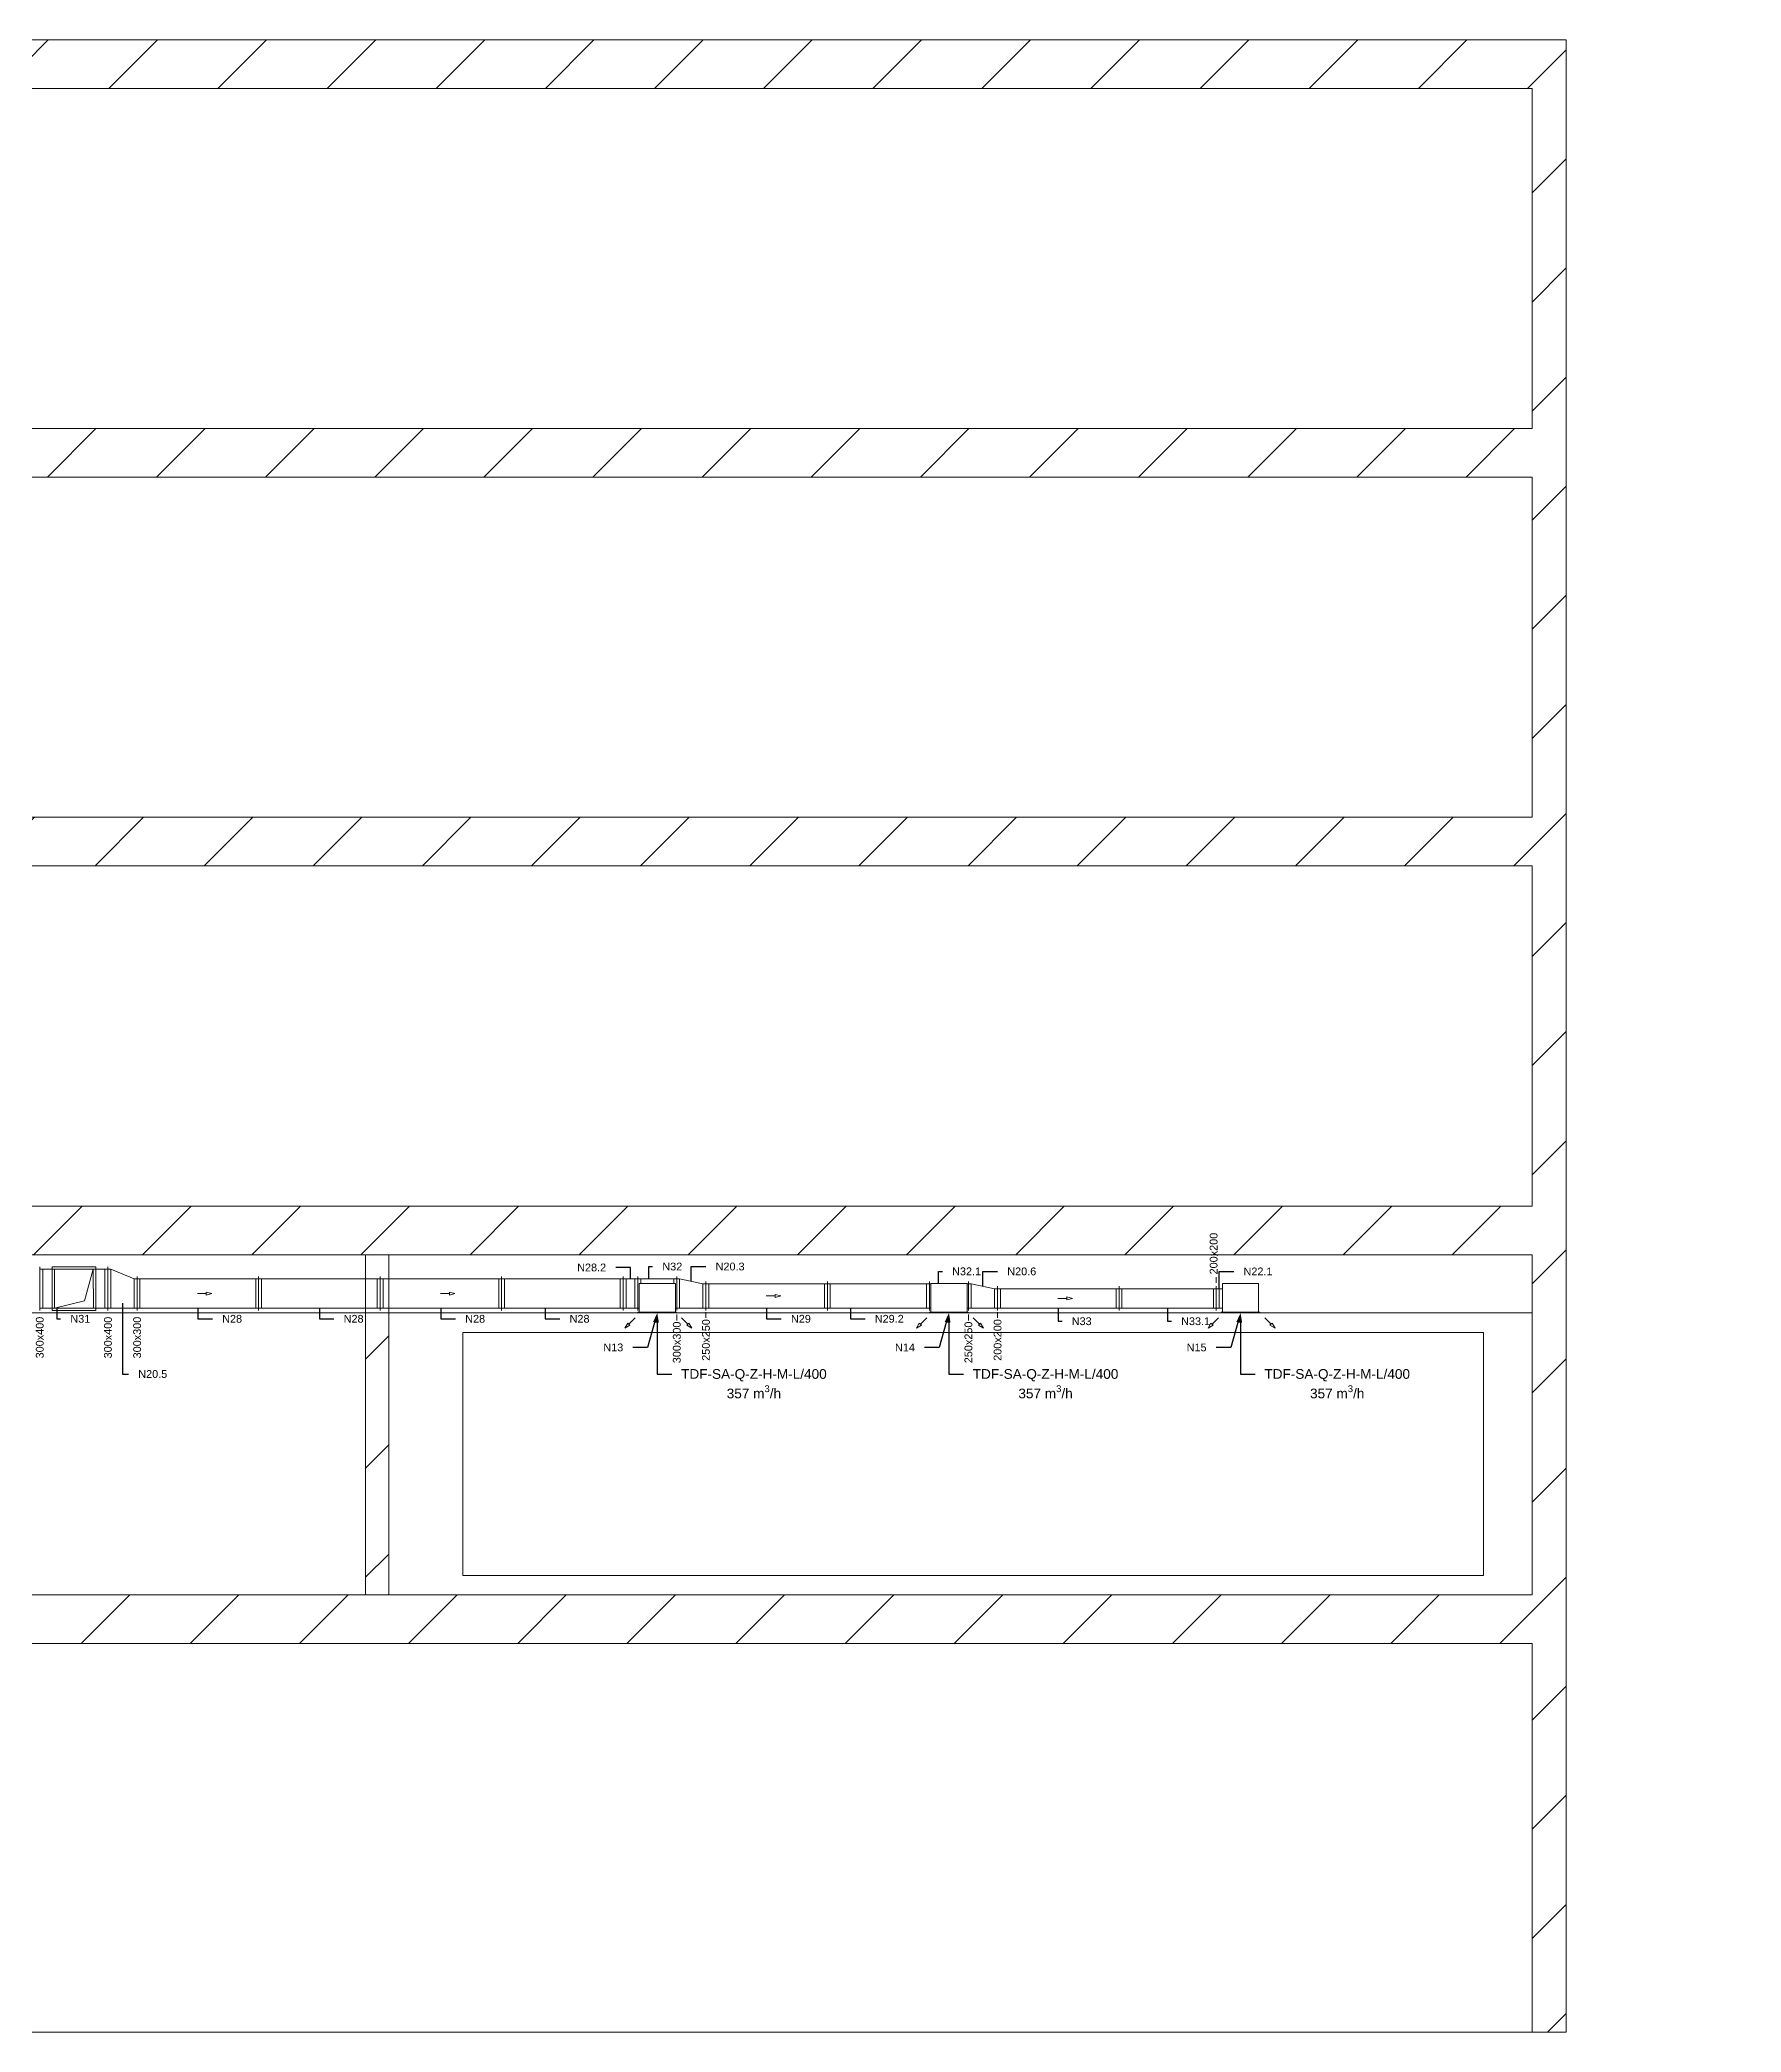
# Model space of a CAD drawing. Header units: millimetres. Extents: x 59762 to 60194, y -87842 to -87548.
# Drawn here: x 60176.65 to 60194.15, y -87785.77 to -87765.27 of the extents above; entities that cross this region are included whole.
import ezdxf
from ezdxf import colors
from ezdxf.entities.mleader import LeaderData, LeaderLine
from ezdxf.math import Vec2, Vec3

# ---------------------------------------------------------------- set-up
doc = ezdxf.new("R2010")
doc.units = ezdxf.units.MM
doc.linetypes.add('ACAD_ISO02W100', pattern=[15, 12, -3])
doc.linetypes.add('JIS_02_1.2', pattern=[2.5, 1.25, -1.25])
for name, color, linetype, lineweight in [('kanały', 7, 'Continuous', 20), ('nawi. strzałki', 150, 'Continuous', 20), ('Nawiew opis', 150, 'Continuous', 20), ('wymiary', 7, 'Continuous', 13)]:
    doc.layers.add(name, color=color, linetype=linetype, lineweight=lineweight)
doc.layers.add('osie', color=7, linetype='JIS_02_1.2', lineweight=5, transparency=0.7)
doc.layers.add('podkład', color=7, linetype='Continuous', lineweight=13, transparency=0.7)
doc.styles.add('styl1', font='arial.ttf', dxfattribs={"height": 0.08})
pattern_1 = [(45, (57154.0613, -93789.5931), (-0.56126601, 0.56126601), [])]

# ---------------------------------------------------------------- blocks, each defined once
blk = doc.blocks.new('_None')

msp = doc.modelspace()

# ---------------------------------------------------------------- hatches: boundary and pattern name
at = {"layer": 'podkład'}
h = msp.add_hatch(dxfattribs=at)
h.set_pattern_fill('ANSI31', color=256, scale=0.25)
h.set_pattern_definition(pattern_1)
h.paths.add_polyline_path([(60192.346013, -87765.270763), (60161.646013, -87765.270763), (60161.646013, -87785.770763), (60161.996013, -87785.770763), (60161.996013, -87781.770763), (60191.996013, -87781.770763), (60191.996013, -87785.770763), (60192.346013, -87785.770763)])
h.paths.add_polyline_path([(60161.996013, -87769.770763), (60191.996013, -87769.770763), (60191.996013, -87773.270763), (60161.996013, -87773.270763)], flags=16)
h.paths.add_polyline_path([(60161.996013, -87769.270763), (60161.996013, -87765.770763), (60191.996013, -87765.770763), (60191.996013, -87769.270763)], flags=16)
h.paths.add_polyline_path([(60161.996013, -87773.770763), (60191.996013, -87773.770763), (60191.996013, -87777.270763), (60161.996013, -87777.270763)], flags=16)
h.paths.add_polyline_path([(60161.996013, -87777.770763), (60191.996013, -87777.770763), (60191.996013, -87777.870763), (60191.996013, -87781.270763), (60161.996013, -87781.270763), (60161.996013, -87777.870763)], flags=16)
h.paths.add_polyline_path([(60162.496013, -87778.170763), (60172.996013, -87778.170763), (60172.996013, -87780.670763), (60162.496013, -87780.670763)], flags=0)
h.paths.add_polyline_path([(60180.996013, -87778.170763), (60191.496013, -87778.170763), (60191.496013, -87780.670763), (60180.996013, -87780.670763)], flags=0)
h.paths.add_polyline_path([(60180.236013, -87777.870763), (60179.996013, -87777.870763), (60179.996013, -87781.270763), (60180.236013, -87781.270763)], flags=0)
h.paths.add_polyline_path([(60173.996013, -87777.870763), (60173.756013, -87777.870763), (60173.756013, -87781.270763), (60173.996013, -87781.270763)], flags=0)
h = msp.add_hatch(dxfattribs=at)
h.set_pattern_fill('ANSI31', color=256, scale=0.25)
h.set_pattern_definition(pattern_1)
h.paths.add_polyline_path([(60173.996013, -87777.870763), (60173.756013, -87777.870763), (60173.756013, -87781.270763), (60173.996013, -87781.270763)])
h.paths.add_polyline_path([(60180.236013, -87777.870763), (60179.996013, -87777.870763), (60179.996013, -87781.270763), (60180.236013, -87781.270763)])

# ---------------------------------------------------------------- linework, layer by layer
at = {"layer": 'kanały', "ltscale": 20}
for p, q in [((60176.646013, -87777.895763), (60176.646013, -87777.920763)), ((60176.646013, -87777.895763), (60176.646013, -87777.920763)), ((60176.646013, -87778.320763), (60176.646013, -87777.920763)), ((60176.646013, -87778.320763), (60176.646013, -87777.920763)), ((60176.676013, -87778.320763), (60176.676013, -87777.920763)), ((60176.796013, -87777.920763), (60177.196013, -87777.920763)), ((60177.196013, -87777.920763), (60176.796013, -87777.920763)), ((60177.316013, -87777.920763), (60177.316013, -87778.320763)), ((60177.346013, -87777.895763), (60177.346013, -87777.920763)), ((60177.346013, -87777.895763), (60177.346013, -87777.920763)), ((60177.346013, -87778.320763), (60177.346013, -87777.920763)), ((60177.346013, -87778.320763), (60177.346013, -87777.920763)), ((60177.376013, -87777.920763), (60177.346013, -87777.920763)), ((60177.376013, -87777.920763), (60177.616013, -87778.020763)), ((60177.376013, -87778.320763), (60177.376013, -87777.920763)), ((60177.616013, -87778.320763), (60177.616013, -87778.020763)), ((60177.616013, -87778.020763), (60177.646013, -87778.020763)), ((60177.646013, -87777.995763), (60177.646013, -87778.020763)), ((60177.646013, -87778.020763), (60177.646013, -87777.995763)), ((60177.646013, -87778.320763), (60177.646013, -87778.020763)), ((60177.646013, -87778.020763), (60178.896013, -87778.020763)), ((60177.646013, -87778.020763), (60177.646013, -87778.320763)), ((60177.676013, -87778.020763), (60177.676013, -87778.320763)), ((60178.866013, -87778.020763), (60178.866013, -87778.320763)), ((60178.896013, -87778.020763), (60178.896013, -87777.995763)), ((60178.896013, -87778.020763), (60178.896013, -87777.995763)), ((60178.896013, -87778.020763), (60178.896013, -87778.320763)), ((60178.896013, -87778.020763), (60180.146013, -87778.020763)), ((60178.896013, -87778.020763), (60178.896013, -87778.320763)), ((60178.926013, -87778.020763), (60178.926013, -87778.320763)), ((60180.116013, -87778.020763), (60180.116013, -87778.320763)), ((60180.146013, -87778.020763), (60180.146013, -87777.995763)), ((60180.146013, -87778.020763), (60180.146013, -87777.995763)), ((60180.146013, -87778.020763), (60180.146013, -87778.320763)), ((60180.146013, -87778.020763), (60181.396013, -87778.020763)), ((60180.146013, -87778.020763), (60180.146013, -87778.320763)), ((60180.176013, -87778.020763), (60180.176013, -87778.320763)), ((60181.366013, -87778.020763), (60181.366013, -87778.320763)), ((60181.396013, -87778.020763), (60181.396013, -87777.995763)), ((60181.396013, -87778.020763), (60181.396013, -87777.995763)), ((60181.396013, -87778.020763), (60181.396013, -87778.320763)), ((60181.396013, -87778.020763), (60182.646013, -87778.020763)), ((60181.396013, -87778.020763), (60181.396013, -87778.320763)), ((60181.426013, -87778.020763), (60181.426013, -87778.320763)), ((60182.616013, -87778.020763), (60182.616013, -87778.320763)), ((60182.646013, -87778.020763), (60182.646013, -87777.995763)), ((60182.646013, -87778.020763), (60182.646013, -87778.320763)), ((60182.797013, -87778.020763), (60182.797013, -87777.995763)), ((60182.797013, -87778.020763), (60183.197013, -87778.020763)), ((60182.797013, -87778.020763), (60182.797013, -87778.320763)), ((60182.827013, -87778.020763), (60182.827013, -87778.067763)), ((60183.167013, -87778.020763), (60183.167013, -87778.067763)), ((60183.197013, -87778.020763), (60183.197013, -87777.995763)), ((60183.197013, -87778.020763), (60183.197013, -87778.320763)), ((60183.497013, -87778.070763), (60183.497013, -87778.045763)), ((60183.497013, -87778.070763), (60184.747013, -87778.070763)), ((60183.497013, -87778.070763), (60183.497013, -87778.320763)), ((60183.527013, -87778.070763), (60183.527013, -87778.320763)), ((60184.717013, -87778.070763), (60184.717013, -87778.320763)), ((60184.747013, -87778.070763), (60184.747013, -87778.045763)), ((60184.747013, -87778.070763), (60184.747013, -87778.045763)), ((60184.747013, -87778.070763), (60184.747013, -87778.320763)), ((60184.747013, -87778.070763), (60185.797013, -87778.070763)), ((60184.747013, -87778.070763), (60184.747013, -87778.320763)), ((60184.777013, -87778.070763), (60184.777013, -87778.320763)), ((60185.767013, -87778.070763), (60185.767013, -87778.320763)), ((60185.797013, -87778.070763), (60185.797013, -87778.045763)), ((60185.797013, -87778.070763), (60185.797013, -87778.045763)), ((60185.797013, -87778.070763), (60185.797013, -87778.320763)), ((60185.797013, -87778.070763), (60185.797013, -87778.320763)), ((60186.197013, -87778.070763), (60186.197013, -87778.045763)), ((60186.197013, -87778.070763), (60186.197013, -87778.320763)), ((60176.646013, -87778.320763), (60176.646013, -87778.345763)), ((60176.646013, -87778.320763), (60176.646013, -87778.345763)), ((60176.796013, -87778.320763), (60177.197513, -87778.320763)), ((60177.346013, -87778.320763), (60177.346013, -87778.345763)), ((60177.346013, -87778.320763), (60177.346013, -87778.345763)), ((60177.376013, -87778.320763), (60177.346013, -87778.320763)), ((60177.376013, -87778.320763), (60177.616013, -87778.320763)), ((60177.616013, -87778.320763), (60177.646013, -87778.320763)), ((60177.646013, -87778.320763), (60177.646013, -87778.345763)), ((60177.646013, -87778.320763), (60178.896013, -87778.320763)), ((60177.646013, -87778.345763), (60177.646013, -87778.320763)), ((60178.896013, -87778.345763), (60178.896013, -87778.320763)), ((60178.896013, -87778.320763), (60180.146013, -87778.320763)), ((60178.896013, -87778.345763), (60178.896013, -87778.320763)), ((60180.146013, -87778.345763), (60180.146013, -87778.320763)), ((60180.146013, -87778.320763), (60181.396013, -87778.320763)), ((60180.146013, -87778.345763), (60180.146013, -87778.320763)), ((60181.396013, -87778.345763), (60181.396013, -87778.320763)), ((60181.396013, -87778.320763), (60182.646013, -87778.320763)), ((60181.396013, -87778.345763), (60181.396013, -87778.320763)), ((60182.646013, -87778.345763), (60182.646013, -87778.320763)), ((60182.797013, -87778.320763), (60182.811013, -87778.320763)), ((60182.797013, -87778.345763), (60182.797013, -87778.320763)), ((60183.183013, -87778.320763), (60183.197013, -87778.320763)), ((60183.197013, -87778.345763), (60183.197013, -87778.320763)), ((60183.497013, -87778.320763), (60184.747013, -87778.320763)), ((60183.497013, -87778.345763), (60183.497013, -87778.320763)), ((60184.747013, -87778.345763), (60184.747013, -87778.320763)), ((60184.747013, -87778.320763), (60185.797013, -87778.320763)), ((60184.747013, -87778.345763), (60184.747013, -87778.320763)), ((60185.797013, -87778.345763), (60185.797013, -87778.320763)), ((60185.797013, -87778.320763), (60185.811013, -87778.320763)), ((60185.797013, -87778.345763), (60185.797013, -87778.320763)), ((60186.183013, -87778.320763), (60186.197013, -87778.320763)), ((60186.197013, -87778.345763), (60186.197013, -87778.320763))]:
    msp.add_line(p, q, dxfattribs=at)
at = {"layer": 'kanały'}
for p, q in [((60176.676013, -87777.920763), (60176.646013, -87777.920763)), ((60176.676013, -87777.920763), (60177.316013, -87777.920763)), ((60176.771013, -87777.920763), (60176.771013, -87777.895763)), ((60176.771013, -87777.895763), (60177.221013, -87777.895763)), ((60177.105293, -87778.244958), (60177.196013, -87777.920763)), ((60177.221013, -87777.895763), (60177.221013, -87777.920763)), ((60177.316013, -87777.920763), (60177.346013, -87777.920763)), ((60182.811013, -87778.362763), (60182.811013, -87778.067763)), ((60182.811013, -87778.067763), (60183.183013, -87778.067763)), ((60183.183013, -87778.067763), (60183.183013, -87778.362763)), ((60185.797013, -87778.070763), (60185.811013, -87778.070763)), ((60185.811013, -87778.362763), (60185.811013, -87778.067763)), ((60185.811013, -87778.067763), (60186.183013, -87778.067763)), ((60186.183013, -87778.067763), (60186.183013, -87778.362763)), ((60186.197013, -87778.070763), (60186.183013, -87778.070763)), ((60188.777013, -87778.120763), (60188.811013, -87778.120763)), ((60188.811013, -87778.362763), (60188.811013, -87778.067763)), ((60188.811013, -87778.067763), (60189.183013, -87778.067763)), ((60189.183013, -87778.067763), (60189.183013, -87778.362763)), ((60176.676013, -87778.320763), (60176.646013, -87778.320763)), ((60176.676013, -87778.320763), (60177.316013, -87778.320763)), ((60176.771013, -87778.320763), (60176.771013, -87778.345763)), ((60176.796013, -87778.320763), (60177.105293, -87778.244958)), ((60176.796013, -87778.320763), (60177.197513, -87778.320763)), ((60177.221013, -87778.320763), (60177.221013, -87778.345763)), ((60177.316013, -87778.320763), (60177.346013, -87778.320763)), ((60188.777013, -87778.320763), (60188.811013, -87778.320763)), ((60177.221013, -87778.345763), (60176.771013, -87778.345763)), ((60183.196013, -87778.362763), (60182.798013, -87778.362763)), ((60182.798013, -87778.362763), (60182.798013, -87778.370763)), ((60182.798013, -87778.370763), (60183.196013, -87778.370763)), ((60183.183013, -87778.362763), (60182.811013, -87778.362763)), ((60183.196013, -87778.370763), (60183.196013, -87778.362763)), ((60186.196013, -87778.362763), (60185.798013, -87778.362763)), ((60185.798013, -87778.362763), (60185.798013, -87778.370763)), ((60185.798013, -87778.370763), (60186.196013, -87778.370763)), ((60186.183013, -87778.362763), (60185.811013, -87778.362763)), ((60186.196013, -87778.370763), (60186.196013, -87778.362763)), ((60189.196013, -87778.362763), (60188.798013, -87778.362763)), ((60188.798013, -87778.362763), (60188.798013, -87778.370763)), ((60188.798013, -87778.370763), (60189.196013, -87778.370763)), ((60189.183013, -87778.362763), (60188.811013, -87778.362763)), ((60189.196013, -87778.370763), (60189.196013, -87778.362763))]:
    msp.add_line(p, q, dxfattribs=at)
at = {"layer": 'kanały', "linetype": 'ACAD_ISO02W100', "ltscale": 0.09}
for p, q in [((60176.771013, -87777.920763), (60176.771013, -87778.320763)), ((60176.796013, -87777.920763), (60176.796013, -87778.320763)), ((60177.196013, -87777.920763), (60177.197513, -87778.320763)), ((60177.221013, -87777.920763), (60177.221013, -87778.320763))]:
    msp.add_line(p, q, dxfattribs=at)
at = {"layer": 'kanały', "color": 7, "ltscale": 20}
for p, q in [((60182.646013, -87778.020763), (60182.646013, -87777.995763)), ((60182.646013, -87778.020763), (60182.797013, -87778.020763)), ((60182.646013, -87778.020763), (60182.646013, -87778.320763)), ((60182.676013, -87778.020763), (60182.676013, -87778.320763)), ((60182.767013, -87778.020763), (60182.767013, -87778.320763)), ((60182.797013, -87778.020763), (60182.797013, -87777.995763)), ((60182.797013, -87778.020763), (60182.797013, -87778.320763)), ((60183.197013, -87777.995763), (60183.197013, -87778.020763)), ((60183.197013, -87778.320763), (60183.197013, -87778.020763)), ((60183.227013, -87778.020763), (60183.197013, -87778.020763)), ((60183.227013, -87778.320763), (60183.227013, -87778.020763)), ((60183.227013, -87778.020763), (60183.467013, -87778.070763)), ((60183.467013, -87778.070763), (60183.467013, -87778.320763)), ((60183.497013, -87778.070763), (60183.497013, -87778.045763)), ((60183.497013, -87778.070763), (60183.497013, -87778.320763)), ((60186.197013, -87778.045763), (60186.197013, -87778.070763)), ((60186.197013, -87778.320763), (60186.197013, -87778.070763)), ((60186.227013, -87778.070763), (60186.197013, -87778.070763)), ((60186.227013, -87778.320763), (60186.227013, -87778.070763)), ((60186.227013, -87778.070763), (60186.467013, -87778.120763)), ((60186.467013, -87778.120763), (60186.467013, -87778.320763)), ((60186.497013, -87778.120763), (60186.497013, -87778.095763)), ((60186.497013, -87778.120763), (60186.497013, -87778.095763)), ((60186.497013, -87778.120763), (60186.497013, -87778.320763)), ((60186.497013, -87778.120763), (60187.747013, -87778.120763)), ((60186.497013, -87778.120763), (60186.497013, -87778.320763)), ((60186.527013, -87778.120763), (60186.527013, -87778.320763)), ((60187.717013, -87778.120763), (60187.717013, -87778.320763)), ((60187.747013, -87778.120763), (60187.747013, -87778.095763)), ((60187.747013, -87778.120763), (60187.747013, -87778.095763)), ((60187.747013, -87778.120763), (60187.747013, -87778.320763)), ((60187.747013, -87778.120763), (60188.747013, -87778.120763)), ((60187.747013, -87778.120763), (60187.747013, -87778.320763)), ((60187.777013, -87778.120763), (60187.777013, -87778.320763)), ((60188.717013, -87778.120763), (60188.717013, -87778.320763)), ((60188.747013, -87778.120763), (60188.747013, -87778.095763)), ((60188.747013, -87778.120763), (60188.747013, -87778.095763)), ((60188.747013, -87778.120763), (60188.747013, -87778.320763)), ((60188.777013, -87778.120763), (60188.747013, -87778.120763)), ((60188.747013, -87778.120763), (60188.747013, -87778.320763)), ((60188.777013, -87778.320763), (60188.777013, -87778.120763)), ((60182.646013, -87778.320763), (60182.797013, -87778.320763)), ((60182.646013, -87778.345763), (60182.646013, -87778.320763)), ((60182.797013, -87778.345763), (60182.797013, -87778.320763)), ((60183.197013, -87778.320763), (60183.197013, -87778.345763)), ((60183.227013, -87778.320763), (60183.197013, -87778.320763)), ((60183.227013, -87778.320763), (60183.467013, -87778.320763)), ((60183.497013, -87778.345763), (60183.497013, -87778.320763)), ((60186.197013, -87778.320763), (60186.197013, -87778.345763)), ((60186.227013, -87778.320763), (60186.197013, -87778.320763)), ((60186.227013, -87778.320763), (60186.467013, -87778.320763)), ((60186.497013, -87778.345763), (60186.497013, -87778.320763)), ((60186.497013, -87778.320763), (60187.747013, -87778.320763)), ((60186.497013, -87778.345763), (60186.497013, -87778.320763)), ((60187.747013, -87778.345763), (60187.747013, -87778.320763)), ((60187.747013, -87778.320763), (60188.747013, -87778.320763)), ((60187.747013, -87778.345763), (60187.747013, -87778.320763)), ((60188.747013, -87778.345763), (60188.747013, -87778.320763)), ((60188.747013, -87778.320763), (60188.777013, -87778.320763)), ((60188.747013, -87778.345763), (60188.747013, -87778.320763))]:
    msp.add_line(p, q, dxfattribs=at)
at = {"layer": 'kanały', "color": 7}
for p, q in [((60183.467013, -87778.070763), (60183.497013, -87778.070763)), ((60186.467013, -87778.120763), (60186.497013, -87778.120763)), ((60183.467013, -87778.320763), (60183.497013, -87778.320763)), ((60186.467013, -87778.320763), (60186.497013, -87778.320763))]:
    msp.add_line(p, q, dxfattribs=at)
at = {"layer": 'nawi. strzałki', "color": 7, "ltscale": 20}
for p, q in [((60178.266013, -87778.170763), (60178.358057, -87778.170763)), ((60178.416013, -87778.170763), (60178.358057, -87778.155234)), ((60178.358057, -87778.155234), (60178.358057, -87778.186292)), ((60178.416013, -87778.170763), (60178.358057, -87778.186292)), ((60180.766013, -87778.170763), (60180.858057, -87778.170763)), ((60180.916013, -87778.170763), (60180.858057, -87778.155234)), ((60180.858057, -87778.155234), (60180.858057, -87778.186292)), ((60180.916013, -87778.170763), (60180.858057, -87778.186292)), ((60184.117013, -87778.195763), (60184.209057, -87778.195763)), ((60184.267013, -87778.195763), (60184.209057, -87778.180234)), ((60184.209057, -87778.180234), (60184.209057, -87778.211292)), ((60184.267013, -87778.195763), (60184.209057, -87778.211292)), ((60187.117013, -87778.220763), (60187.209057, -87778.220763)), ((60187.267013, -87778.220763), (60187.209057, -87778.205234)), ((60187.209057, -87778.205234), (60187.209057, -87778.236292)), ((60187.267013, -87778.220763), (60187.209057, -87778.236292)), ((60182.662449, -87778.526327), (60182.692449, -87778.474365)), ((60182.662449, -87778.526327), (60182.714411, -87778.496327)), ((60182.714411, -87778.496327), (60182.692449, -87778.474365)), ((60182.768515, -87778.420261), (60182.70343, -87778.485346)), ((60183.24551, -87778.420261), (60183.310596, -87778.485346)), ((60183.321576, -87778.474365), (60183.299615, -87778.496327)), ((60183.351576, -87778.526327), (60183.299615, -87778.496327)), ((60183.351576, -87778.526327), (60183.321576, -87778.474365)), ((60185.662449, -87778.526327), (60185.692449, -87778.474365)), ((60185.662449, -87778.526327), (60185.714411, -87778.496327)), ((60185.714411, -87778.496327), (60185.692449, -87778.474365)), ((60185.768515, -87778.420261), (60185.70343, -87778.485346)), ((60186.24551, -87778.420261), (60186.310596, -87778.485346)), ((60186.321576, -87778.474365), (60186.299615, -87778.496327)), ((60186.351576, -87778.526327), (60186.299615, -87778.496327)), ((60186.351576, -87778.526327), (60186.321576, -87778.474365)), ((60188.662449, -87778.526327), (60188.692449, -87778.474365)), ((60188.662449, -87778.526327), (60188.714411, -87778.496327)), ((60188.714411, -87778.496327), (60188.692449, -87778.474365)), ((60188.768515, -87778.420261), (60188.70343, -87778.485346)), ((60189.24551, -87778.420261), (60189.310596, -87778.485346)), ((60189.321576, -87778.474365), (60189.299615, -87778.496327)), ((60189.351576, -87778.526327), (60189.299615, -87778.496327)), ((60189.351576, -87778.526327), (60189.321576, -87778.474365))]:
    msp.add_line(p, q, dxfattribs=at)
at = {"layer": 'osie', "ltscale": 20}
for p, q in [((60159.146013, -87765.770763), (60194.146013, -87765.770763)), ((60159.146013, -87785.770763), (60194.146013, -87785.770763))]:
    msp.add_line(p, q, dxfattribs=at)
at = {"layer": 'podkład'}
for p, q in [((60161.646013, -87765.270763), (60192.346013, -87765.270763)), ((60192.346013, -87765.270763), (60192.346013, -87785.770763)), ((60161.996013, -87765.770763), (60191.996013, -87765.770763)), ((60191.996013, -87765.770763), (60191.996013, -87769.270763)), ((60161.996013, -87769.270763), (60191.996013, -87769.270763)), ((60161.996013, -87769.770763), (60191.996013, -87769.770763)), ((60191.996013, -87769.770763), (60191.996013, -87773.270763)), ((60161.996013, -87773.270763), (60191.996013, -87773.270763)), ((60161.996013, -87773.770763), (60191.996013, -87773.770763)), ((60191.996013, -87773.770763), (60191.996013, -87777.270763)), ((60161.996013, -87777.270763), (60191.996013, -87777.270763)), ((60161.996013, -87777.270763), (60191.996013, -87777.270763)), ((60161.996013, -87777.770763), (60191.996013, -87777.770763)), ((60179.996013, -87777.870763), (60179.996013, -87777.770763)), ((60179.996013, -87781.270763), (60179.996013, -87777.870763)), ((60180.236013, -87777.870763), (60180.236013, -87777.770763)), ((60180.236013, -87781.270763), (60180.236013, -87777.870763)), ((60191.996013, -87777.870763), (60191.996013, -87777.770763)), ((60191.996013, -87781.270763), (60191.996013, -87777.870763)), ((60183.227013, -87778.320763), (60183.529841, -87778.320763)), ((60161.996013, -87778.370763), (60191.996013, -87778.370763)), ((60161.996013, -87781.270763), (60191.996013, -87781.270763)), ((60161.996013, -87781.770763), (60191.996013, -87781.770763)), ((60191.996013, -87781.770763), (60191.996013, -87785.770763)), ((60161.646013, -87785.770763), (60192.346013, -87785.770763))]:
    msp.add_line(p, q, dxfattribs=at)
msp.add_lwpolyline([(60191.496013, -87778.570763), (60180.996013, -87778.570763), (60180.996013, -87781.070763), (60191.496013, -87781.070763)], close=True, dxfattribs=at)
at = {"layer": 'wymiary', "color": 7}
for p, q in [((60188.747013, -87778.061734), (60188.747013, -87778.001379)), ((60183.197013, -87778.446791), (60183.197013, -87778.386435)), ((60183.497013, -87778.421791), (60183.497013, -87778.361435)), ((60186.197013, -87778.446791), (60186.197013, -87778.386435)), ((60186.497013, -87778.421791), (60186.497013, -87778.361435))]:
    msp.add_line(p, q, dxfattribs=at)

# ---------------------------------------------------------------- texts
at = {"layer": 'wymiary', "color": 7, "ltscale": 20, "char_height": 0.08, "attachment_point": 1, "rotation": 90, "style": 'styl1'}
for s, insert in [('200x200', (60188.679713, -87777.97412)), ('300x300', (60183.1573, -87778.887992)), ('250x250', (60183.4573, -87778.862992)), ('250x250', (60186.1573, -87778.887992)), ('200x200', (60186.4573, -87778.862992))]:
    msp.add_mtext_dynamic_manual_height_columns(s, width=0.44264358, gutter_width=1, heights=[0], dxfattribs=dict(at, insert=insert))
at = {"layer": 'wymiary', "ltscale": 20, "char_height": 0.08, "rotation": 90, "style": 'styl1'}
for s, insert, attachment_point in [('300x400', (60176.685726, -87778.837992), 7), ('300x400', (60177.3063, -87778.837992), 1), ('300x300', (60177.6063, -87778.837992), 1)]:
    msp.add_mtext_dynamic_manual_height_columns(s, width=0.44264358, gutter_width=1, heights=[0], dxfattribs=dict(at, insert=insert, attachment_point=attachment_point))

# ---------------------------------------------------------------- leaders
at = {"layer": 'Nawiew opis', "color": 7, "ltscale": 20}
ml = msp.add_multileader_mtext('Standard', dxfattribs=at)
ml.set_content('\\A1;TDF-SA-Q-Z-H-M-L/400\\P357 m{\\H0.7x;\\S3^ ;}/h', color=7, style='styl1')
ml.set_leader_properties()
ml.build(insert=Vec2(0, 0))
ml.multileader.update_dxf_attribs({"dogleg_length": 0.3, "arrow_head_size": 0.1})
ctx = ml.context
ctx.base_point, ctx.char_height, ctx.arrow_head_size, ctx.landing_gap_size, ctx.plane_origin = Vec3(60183.147013, -87778.999152), 0.1, 0.1, 0.1, Vec3(60183.057013, -87778.132763)
ctx.text_align_type = 1
notes = []
notes.append((ctx, [(0, (1, 1, 0), (60182.997013, -87778.999152), (1, 0), 0.15, [(0, [(60182.997013, -87778.370763)], 0, [])])]))
ctx.mtext.insert, ctx.mtext.alignment, ctx.mtext.flow_direction = Vec3(60183.990976, -87778.948265), 2, 5
ml = msp.add_multileader_mtext('Standard', dxfattribs=at)
ml.set_content('\\A1;TDF-SA-Q-Z-H-M-L/400\\P357 m{\\H0.7x;\\S3^ ;}/h', color=7, style='styl1')
ml.set_leader_properties()
ml.build(insert=Vec2(0, 0))
ml.multileader.update_dxf_attribs({"dogleg_length": 0.3, "arrow_head_size": 0.1})
ctx = ml.context
ctx.base_point, ctx.char_height, ctx.arrow_head_size, ctx.landing_gap_size, ctx.plane_origin = Vec3(60186.147013, -87778.999152), 0.1, 0.1, 0.1, Vec3(60186.057013, -87778.132763)
ctx.text_align_type = 1
notes.append((ctx, [(0, (1, 1, 0), (60185.997013, -87778.999152), (1, 0), 0.15, [(0, [(60185.997013, -87778.370763)], 0, [])])]))
ctx.mtext.insert, ctx.mtext.alignment, ctx.mtext.flow_direction = Vec3(60186.990976, -87778.948265), 2, 5
ml = msp.add_multileader_mtext('Standard', dxfattribs=at)
ml.set_content('\\A1;TDF-SA-Q-Z-H-M-L/400\\P357 m{\\H0.7x;\\S3^ ;}/h', color=7, style='styl1')
ml.set_leader_properties()
ml.build(insert=Vec2(0, 0))
ml.multileader.update_dxf_attribs({"dogleg_length": 0.3, "arrow_head_size": 0.1})
ctx = ml.context
ctx.base_point, ctx.char_height, ctx.arrow_head_size, ctx.landing_gap_size, ctx.plane_origin = Vec3(60189.147013, -87778.999152), 0.1, 0.1, 0.1, Vec3(60189.057013, -87778.132763)
ctx.text_align_type = 1
notes.append((ctx, [(0, (1, 1, 0), (60188.997013, -87778.999152), (1, 0), 0.15, [(0, [(60188.997013, -87778.370763)], 0, [])])]))
ctx.mtext.insert, ctx.mtext.alignment, ctx.mtext.flow_direction = Vec3(60189.990976, -87778.948265), 2, 5
at = {"layer": 'wymiary'}
ml = msp.add_multileader_mtext('Standard', dxfattribs=at)
ml.set_content('N28.2', color=256, style='styl1')
ml.set_leader_properties()
ml.set_arrow_properties(name='NONE')
ml.build(insert=Vec2(0, 0))
ml.multileader.update_dxf_attribs({"dogleg_length": 0.15, "arrow_head_size": 0.1})
ctx = ml.context
ctx.base_point, ctx.char_height, ctx.arrow_head_size, ctx.landing_gap_size, ctx.plane_origin = Vec3(60182.087193, -87777.903107), 0.08, 0.1, 0.1, Vec3(60182.61659, -87778.593528)
ctx.text_align_type = 2
notes.append((ctx, [(0, (1, 1, 0), (60182.721013, -87777.903107), (-1, 0), 0.15, [(0, [(60182.721013, -87778.020763)], 0, [])])]))
ctx.mtext.insert, ctx.mtext.width, ctx.mtext.alignment, ctx.mtext.flow_direction = Vec3(60182.471013, -87777.862424), 0.51353508, 3, 5
ml = msp.add_multileader_mtext('Standard', dxfattribs=at)
ml.set_content('N32', color=256, style='styl1')
ml.set_leader_properties()
ml.set_arrow_properties(name='NONE')
ml.build(insert=Vec2(0, 0))
ml.multileader.update_dxf_attribs({"dogleg_length": 0.15, "arrow_head_size": 0.1})
ctx = ml.context
ctx.base_point, ctx.char_height, ctx.arrow_head_size, ctx.landing_gap_size, ctx.plane_origin = Vec3(60182.948775, -87777.893352), 0.08, 0.1, 0.1, Vec3(60182.65885, -87778.593528)
notes.append((ctx, [(1, (1, 1, 0), (60182.91055, -87777.893352), (1, 0), 0.038225, [(0, [(60182.91055, -87778.020763)], 0, [])])]))
ctx.mtext.insert, ctx.mtext.width, ctx.mtext.flow_direction = Vec3(60183.048775, -87777.852643), 0.51353508, 5
ml = msp.add_multileader_mtext('Standard', dxfattribs=at)
ml.set_content('N20.3', color=256, style='styl1')
ml.set_leader_properties()
ml.set_arrow_properties(name='NONE')
ml.build(insert=Vec2(0, 0))
ml.multileader.update_dxf_attribs({"dogleg_length": 0.15, "arrow_head_size": 0.1})
ctx = ml.context
ctx.base_point, ctx.char_height, ctx.arrow_head_size, ctx.landing_gap_size, ctx.plane_origin = Vec3(60183.497013, -87777.893352), 0.08, 0.1, 0.1, Vec3(60183.24259, -87778.606028)
notes.append((ctx, [(1, (1, 1, 0), (60183.347013, -87777.893352), (1, 0), 0.15, [(0, [(60183.347013, -87778.045763)], 0, [])])]))
ctx.mtext.insert, ctx.mtext.width, ctx.mtext.flow_direction = Vec3(60183.597013, -87777.852643), 0.51353508, 5
ml = msp.add_multileader_mtext('Standard', dxfattribs=at)
ml.set_content('N32.1', color=256, style='styl1')
ml.set_leader_properties()
ml.set_arrow_properties(name='NONE')
ml.build(insert=Vec2(0, 0))
ml.multileader.update_dxf_attribs({"dogleg_length": 0.15, "arrow_head_size": 0.1})
ctx = ml.context
ctx.base_point, ctx.char_height, ctx.arrow_head_size, ctx.landing_gap_size, ctx.plane_origin = Vec3(60185.929652, -87777.943352), 0.08, 0.1, 0.1, Vec3(60185.639727, -87778.643528)
notes.append((ctx, [(1, (1, 1, 0), (60185.891427, -87777.943352), (1, 0), 0.038225, [(0, [(60185.891427, -87778.070763)], 0, [])])]))
ctx.mtext.insert, ctx.mtext.width, ctx.mtext.flow_direction = Vec3(60186.029652, -87777.902643), 0.51353508, 5
ml = msp.add_multileader_mtext('Standard', dxfattribs=at)
ml.set_content('N20.6', color=256, style='styl1')
ml.set_leader_properties()
ml.set_arrow_properties(name='NONE')
ml.build(insert=Vec2(0, 0))
ml.multileader.update_dxf_attribs({"dogleg_length": 0.15, "arrow_head_size": 0.1})
ctx = ml.context
ctx.base_point, ctx.char_height, ctx.arrow_head_size, ctx.landing_gap_size, ctx.plane_origin = Vec3(60186.497013, -87777.943352), 0.08, 0.1, 0.1, Vec3(60186.24259, -87778.656028)
notes.append((ctx, [(1, (1, 1, 0), (60186.347013, -87777.943352), (1, 0), 0.15, [(0, [(60186.347013, -87778.095763)], 0, [])])]))
ctx.mtext.insert, ctx.mtext.width, ctx.mtext.flow_direction = Vec3(60186.597013, -87777.90267), 0.51353508, 5
ml = msp.add_multileader_mtext('Standard', dxfattribs=at)
ml.set_content('N22.1', color=256, style='styl1')
ml.set_leader_properties()
ml.set_arrow_properties(name='NONE')
ml.build(insert=Vec2(0, 0))
ml.multileader.update_dxf_attribs({"dogleg_length": 0.15, "arrow_head_size": 0.1})
ctx = ml.context
ctx.base_point, ctx.char_height, ctx.arrow_head_size, ctx.landing_gap_size, ctx.plane_origin = Vec3(60188.927013, -87777.943352), 0.08, 0.1, 0.1, Vec3(60188.898864, -87778.787254)
notes.append((ctx, [(1, (1, 1, 0), (60188.777013, -87777.943352), (1, 0), 0.15, [(0, [(60188.777013, -87778.120763)], 0, [])])]))
ctx.mtext.insert, ctx.mtext.width, ctx.mtext.flow_direction = Vec3(60189.027013, -87777.903352), 0.51353508, 5
ml = msp.add_multileader_mtext('Standard', dxfattribs=at)
ml.set_content('N31', color=256, style='styl1')
ml.set_leader_properties()
ml.set_arrow_properties(name='NONE')
ml.build(insert=Vec2(0, 0))
ml.multileader.update_dxf_attribs({"dogleg_length": 0.15, "arrow_head_size": 0.1})
ctx = ml.context
ctx.base_point, ctx.char_height, ctx.arrow_head_size, ctx.landing_gap_size, ctx.plane_origin = Vec3(60176.859781, -87778.431274), 0.08, 0.1, 0.1, Vec3(60176.569856, -87778.893528)
notes.append((ctx, [(1, (1, 1, 0), (60176.821556, -87778.431274), (1, 0), 0.038225, [(0, [(60176.821556, -87778.320763)], 0, [])])]))
ctx.mtext.insert, ctx.mtext.width, ctx.mtext.flow_direction = Vec3(60176.959781, -87778.390565), 0.51353508, 5
ml = msp.add_multileader_mtext('Standard', dxfattribs=at)
ml.set_content('N20.5', color=256, style='styl1')
ml.set_leader_properties()
ml.set_arrow_properties(name='NONE')
ml.build(insert=Vec2(0, 0))
ml.multileader.update_dxf_attribs({"dogleg_length": 0.15, "arrow_head_size": 0.1})
ctx = ml.context
ctx.base_point, ctx.char_height, ctx.arrow_head_size, ctx.landing_gap_size, ctx.plane_origin = Vec3(60177.558129, -87778.999152), 0.08, 0.1, 0.1, Vec3(60177.244313, -87778.843528)
notes.append((ctx, [(1, (1, 1, 0), (60177.496013, -87778.999152), (1, 0), 0.062116, [(0, [(60177.496013, -87778.270763)], 0, [])])]))
ctx.mtext.insert, ctx.mtext.width, ctx.mtext.flow_direction = Vec3(60177.658129, -87778.95847), 0.51353508, 5
ml = msp.add_multileader_mtext('Standard', dxfattribs=at)
ml.set_content('N28', color=256, style='styl1')
ml.set_leader_properties()
ml.set_arrow_properties(name='NONE')
ml.build(insert=Vec2(0, 0))
ml.multileader.update_dxf_attribs({"dogleg_length": 0.15, "arrow_head_size": 0.1})
ctx = ml.context
ctx.base_point, ctx.char_height, ctx.arrow_head_size, ctx.landing_gap_size, ctx.plane_origin = Vec3(60178.421013, -87778.431206), 0.08, 0.1, 0.1, Vec3(60178.16659, -87778.893528)
notes.append((ctx, [(1, (1, 1, 0), (60178.271013, -87778.431206), (1, 0), 0.15, [(0, [(60178.271013, -87778.320763)], 0, [])])]))
ctx.mtext.insert, ctx.mtext.width, ctx.mtext.flow_direction = Vec3(60178.521013, -87778.390524), 0.51353508, 5
ml = msp.add_multileader_mtext('Standard', dxfattribs=at)
ml.set_content('N28', color=256, style='styl1')
ml.set_leader_properties()
ml.set_arrow_properties(name='NONE')
ml.build(insert=Vec2(0, 0))
ml.multileader.update_dxf_attribs({"dogleg_length": 0.15, "arrow_head_size": 0.1})
ctx = ml.context
ctx.base_point, ctx.char_height, ctx.arrow_head_size, ctx.landing_gap_size, ctx.plane_origin = Vec3(60179.671013, -87778.431206), 0.08, 0.1, 0.1, Vec3(60179.41659, -87778.893528)
notes.append((ctx, [(1, (1, 1, 0), (60179.521013, -87778.431206), (1, 0), 0.15, [(0, [(60179.521013, -87778.320763)], 0, [])])]))
ctx.mtext.insert, ctx.mtext.width, ctx.mtext.flow_direction = Vec3(60179.771013, -87778.390524), 0.51353508, 5
ml = msp.add_multileader_mtext('Standard', dxfattribs=at)
ml.set_content('N28', color=256, style='styl1')
ml.set_leader_properties()
ml.set_arrow_properties(name='NONE')
ml.build(insert=Vec2(0, 0))
ml.multileader.update_dxf_attribs({"dogleg_length": 0.15, "arrow_head_size": 0.1})
ctx = ml.context
ctx.base_point, ctx.char_height, ctx.arrow_head_size, ctx.landing_gap_size, ctx.plane_origin = Vec3(60180.921013, -87778.431206), 0.08, 0.1, 0.1, Vec3(60180.66659, -87778.893528)
notes.append((ctx, [(1, (1, 1, 0), (60180.771013, -87778.431206), (1, 0), 0.15, [(0, [(60180.771013, -87778.320763)], 0, [])])]))
ctx.mtext.insert, ctx.mtext.width, ctx.mtext.flow_direction = Vec3(60181.021013, -87778.390524), 0.51353508, 5
ml = msp.add_multileader_mtext('Standard', dxfattribs=at)
ml.set_content('N28', color=256, style='styl1')
ml.set_leader_properties()
ml.set_arrow_properties(name='NONE')
ml.build(insert=Vec2(0, 0))
ml.multileader.update_dxf_attribs({"dogleg_length": 0.15, "arrow_head_size": 0.1})
ctx = ml.context
ctx.base_point, ctx.char_height, ctx.arrow_head_size, ctx.landing_gap_size, ctx.plane_origin = Vec3(60181.99509, -87778.431206), 0.08, 0.1, 0.1, Vec3(60181.740668, -87778.893528)
notes.append((ctx, [(1, (1, 1, 0), (60181.84509, -87778.431206), (1, 0), 0.15, [(0, [(60181.84509, -87778.320763)], 0, [])])]))
ctx.mtext.insert, ctx.mtext.width, ctx.mtext.flow_direction = Vec3(60182.09509, -87778.390524), 0.51353508, 5
ml = msp.add_multileader_mtext('Standard', dxfattribs=at)
ml.set_content('N29', color=256, style='styl1')
ml.set_leader_properties()
ml.set_arrow_properties(name='NONE')
ml.build(insert=Vec2(0, 0))
ml.multileader.update_dxf_attribs({"dogleg_length": 0.15, "arrow_head_size": 0.1})
ctx = ml.context
ctx.base_point, ctx.char_height, ctx.arrow_head_size, ctx.landing_gap_size, ctx.plane_origin = Vec3(60184.272013, -87778.431206), 0.08, 0.1, 0.1, Vec3(60184.01759, -87778.893528)
notes.append((ctx, [(1, (1, 1, 0), (60184.122013, -87778.431206), (1, 0), 0.15, [(0, [(60184.122013, -87778.320763)], 0, [])])]))
ctx.mtext.insert, ctx.mtext.width, ctx.mtext.flow_direction = Vec3(60184.372013, -87778.390524), 0.51353508, 5
ml = msp.add_multileader_mtext('Standard', dxfattribs=at)
ml.set_content('N29.2', color=256, style='styl1')
ml.set_leader_properties()
ml.set_arrow_properties(name='NONE')
ml.build(insert=Vec2(0, 0))
ml.multileader.update_dxf_attribs({"dogleg_length": 0.15, "arrow_head_size": 0.1})
ctx = ml.context
ctx.base_point, ctx.char_height, ctx.arrow_head_size, ctx.landing_gap_size, ctx.plane_origin = Vec3(60185.134059, -87778.431206), 0.08, 0.1, 0.1, Vec3(60184.879637, -87778.893528)
notes.append((ctx, [(1, (1, 1, 0), (60184.984059, -87778.431206), (1, 0), 0.15, [(0, [(60184.984059, -87778.320763)], 0, [])])]))
ctx.mtext.insert, ctx.mtext.width, ctx.mtext.flow_direction = Vec3(60185.234059, -87778.390524), 0.51353508, 5
ml = msp.add_multileader_mtext('Standard', dxfattribs=at)
ml.set_content('N33', color=256, style='styl1')
ml.set_leader_properties()
ml.set_arrow_properties(name='NONE')
ml.build(insert=Vec2(0, 0))
ml.multileader.update_dxf_attribs({"dogleg_length": 0.15, "arrow_head_size": 0.1})
ctx = ml.context
ctx.base_point, ctx.char_height, ctx.arrow_head_size, ctx.landing_gap_size, ctx.plane_origin = Vec3(60187.160238, -87778.456206), 0.08, 0.1, 0.1, Vec3(60186.870313, -87778.893528)
notes.append((ctx, [(1, (1, 1, 0), (60187.122013, -87778.456206), (1, 0), 0.038225, [(0, [(60187.122013, -87778.320763)], 0, [])])]))
ctx.mtext.insert, ctx.mtext.width, ctx.mtext.flow_direction = Vec3(60187.260238, -87778.415496), 0.51353508, 5
ml = msp.add_multileader_mtext('Standard', dxfattribs=at)
ml.set_content('N33.1', color=256, style='styl1')
ml.set_leader_properties()
ml.set_arrow_properties(name='NONE')
ml.build(insert=Vec2(0, 0))
ml.multileader.update_dxf_attribs({"dogleg_length": 0.15, "arrow_head_size": 0.1})
ctx = ml.context
ctx.base_point, ctx.char_height, ctx.arrow_head_size, ctx.landing_gap_size, ctx.plane_origin = Vec3(60188.285238, -87778.456206), 0.08, 0.1, 0.1, Vec3(60187.995313, -87778.893528)
notes.append((ctx, [(1, (1, 1, 0), (60188.247013, -87778.456206), (1, 0), 0.038225, [(0, [(60188.247013, -87778.320763)], 0, [])])]))
ctx.mtext.insert, ctx.mtext.width, ctx.mtext.flow_direction = Vec3(60188.385238, -87778.415496), 0.51353508, 5
ml = msp.add_multileader_mtext('Standard', dxfattribs=at)
ml.set_content('N13', color=256, style='styl1')
ml.set_leader_properties()
ml.build(insert=Vec2(0, 0))
ml.multileader.update_dxf_attribs({"dogleg_length": 0.15, "arrow_head_size": 0.1})
ctx = ml.context
ctx.base_point, ctx.char_height, ctx.arrow_head_size, ctx.landing_gap_size, ctx.plane_origin = Vec3(60182.35558, -87778.725747), 0.08, 0.1, 0.1, Vec3(60183.300435, -87778.754528)
ctx.text_align_type = 2
notes.append((ctx, [(1, (1, 1, 0), (60182.897013, -87778.725747), (-1, 0), 0.15, [(0, [(60182.997013, -87778.370763)], 0, [])])]))
ctx.mtext.insert, ctx.mtext.width, ctx.mtext.alignment, ctx.mtext.flow_direction = Vec3(60182.647013, -87778.685038), 0.51353508, 3, 5
ml = msp.add_multileader_mtext('Standard', dxfattribs=at)
ml.set_content('N14', color=256, style='styl1')
ml.set_leader_properties()
ml.build(insert=Vec2(0, 0))
ml.multileader.update_dxf_attribs({"dogleg_length": 0.15, "arrow_head_size": 0.1})
ctx = ml.context
ctx.base_point, ctx.char_height, ctx.arrow_head_size, ctx.landing_gap_size, ctx.plane_origin = Vec3(60185.355908, -87778.725747), 0.08, 0.1, 0.1, Vec3(60186.300435, -87778.754528)
ctx.text_align_type = 2
notes.append((ctx, [(1, (1, 1, 0), (60185.897013, -87778.725747), (-1, 0), 0.15, [(0, [(60185.997013, -87778.370763)], 0, [])])]))
ctx.mtext.insert, ctx.mtext.width, ctx.mtext.alignment, ctx.mtext.flow_direction = Vec3(60185.647013, -87778.685747), 0.51353508, 3, 5
ml = msp.add_multileader_mtext('Standard', dxfattribs=at)
ml.set_content('N15', color=256, style='styl1')
ml.set_leader_properties()
ml.build(insert=Vec2(0, 0))
ml.multileader.update_dxf_attribs({"dogleg_length": 0.15, "arrow_head_size": 0.1})
ctx = ml.context
ctx.base_point, ctx.char_height, ctx.arrow_head_size, ctx.landing_gap_size, ctx.plane_origin = Vec3(60188.35498, -87778.725747), 0.08, 0.1, 0.1, Vec3(60189.287435, -87778.788028)
ctx.text_align_type = 2
notes.append((ctx, [(1, (1, 1, 0), (60188.897013, -87778.725747), (-1, 0), 0.15, [(0, [(60188.997013, -87778.370763)], 0, [])])]))
ctx.mtext.insert, ctx.mtext.width, ctx.mtext.alignment, ctx.mtext.flow_direction = Vec3(60188.647013, -87778.685065), 0.51353508, 3, 5
for ctx, leaders in notes:
    for number, flags, end, landing, length, lines in leaders:
        leader = LeaderData()
        leader.index, (leader.has_last_leader_line, leader.has_dogleg_vector, leader.attachment_direction) = number, flags
        leader.last_leader_point, leader.dogleg_vector, leader.dogleg_length = Vec3(end), Vec3(landing), length
        for number, points, colour, breaks in lines:
            line = LeaderLine()
            line.index, line.vertices, line.color, line.breaks = number, Vec3.list(points), colors.encode_raw_color(colour), breaks
            leader.lines.append(line)
        ctx.leaders.append(leader)

doc.saveas('drawing.dxf')
